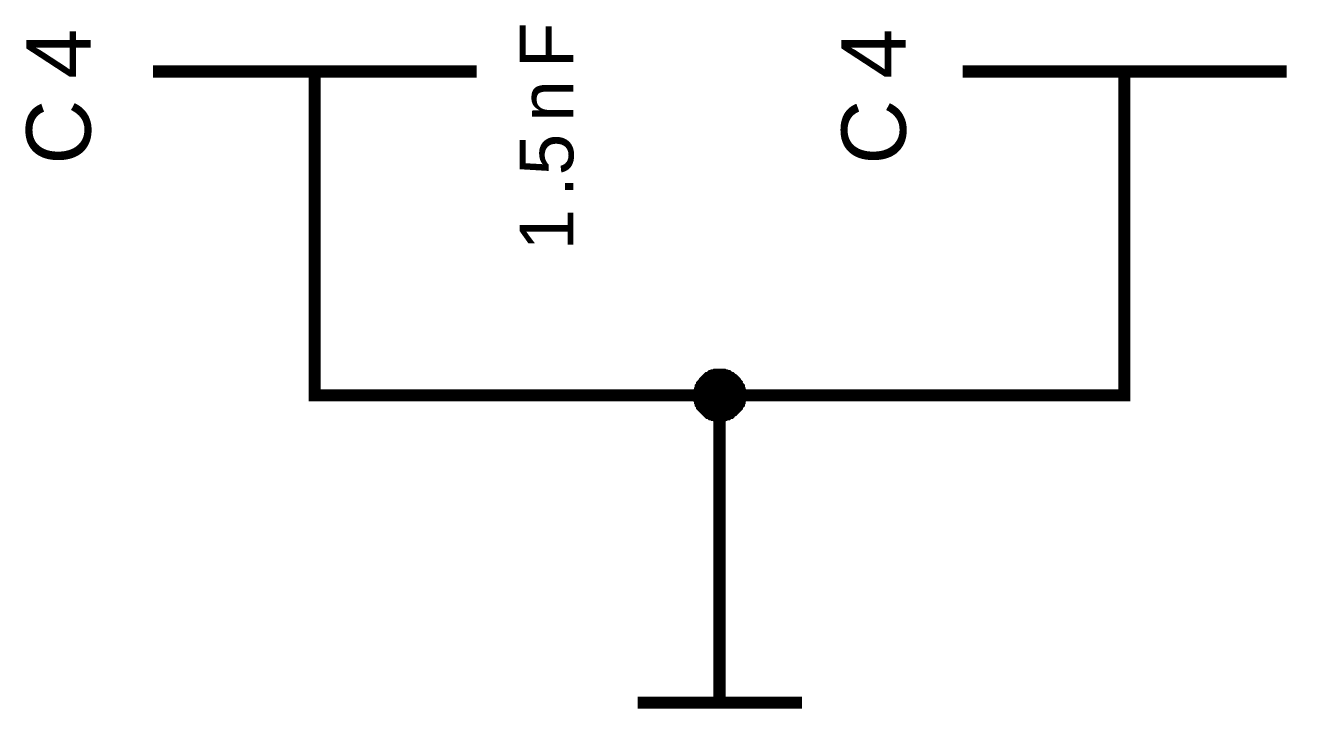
# Model space of a CAD drawing. Header units: millimetres. Extents: x -2024 to 917, y -725 to 13.
# Drawn here: x -1648.69 to -1617.4, y -504.41 to -487.54 of the extents above; entities that cross this region are included whole.
import ezdxf

# ---------------------------------------------------------------- set-up
doc = ezdxf.new("R2010")
doc.units = ezdxf.units.MM
doc.styles.get("Standard").update_dxf_attribs({"font": 'arial.ttf'})

msp = doc.modelspace()

# ---------------------------------------------------------------- linework, layer by layer
at = {"color": 7}
for points, const_width in [([(-1645.541, -488.675), (-1637.547, -488.675)], 0.3), ([(-1641.552, -488.675), (-1641.552, -491.672)], 0.3), ([(-1625.547, -488.675), (-1617.553, -488.675)], 0.3), ([(-1621.558, -488.675), (-1621.558, -491.672)], 0.3), ([(-1641.552, -491.672), (-1641.552, -496.673), (-1631.555, -496.673), (-1621.558, -496.673), (-1621.558, -491.672)], 0.3), ([(-1632.052, -496.673), (-1632.052, -496.64), (-1632.052, -496.624), (-1632.052, -496.59), (-1632.035, -496.574), (-1632.035, -496.541), (-1632.035, -496.524), (-1632.019, -496.491), (-1632.019, -496.474), (-1632.002, -496.458), (-1631.986, -496.425), (-1631.986, -496.408), (-1631.969, -496.392), (-1631.952, -496.375), (-1631.936, -496.342), (-1631.919, -496.325), (-1631.903, -496.309), (-1631.886, -496.292), (-1631.87, -496.276), (-1631.853, -496.259), (-1631.837, -496.243), (-1631.82, -496.243), (-1631.787, -496.226), (-1631.77, -496.21), (-1631.754, -496.193), (-1631.721, -496.193), (-1631.704, -496.176), (-1631.688, -496.176), (-1631.654, -496.176), (-1631.638, -496.16), (-1631.605, -496.16), (-1631.588, -496.16), (-1631.555, -496.16)], 0.3), ([(-1632.052, -496.673), (-1632.052, -496.64), (-1632.052, -496.624), (-1632.052, -496.59), (-1632.035, -496.574), (-1632.035, -496.541), (-1632.035, -496.524), (-1632.019, -496.491), (-1632.019, -496.474), (-1632.002, -496.458), (-1631.986, -496.425), (-1631.986, -496.408), (-1631.969, -496.392), (-1631.952, -496.375), (-1631.936, -496.342), (-1631.919, -496.325), (-1631.903, -496.309), (-1631.886, -496.292), (-1631.87, -496.276), (-1631.853, -496.259), (-1631.837, -496.243), (-1631.82, -496.243), (-1631.787, -496.226), (-1631.77, -496.21), (-1631.754, -496.193), (-1631.721, -496.193), (-1631.704, -496.176), (-1631.688, -496.176), (-1631.654, -496.176), (-1631.638, -496.16), (-1631.605, -496.16), (-1631.588, -496.16), (-1631.555, -496.16)], 0.3), ([(-1632.052, -496.673), (-1632.052, -496.64), (-1632.052, -496.624), (-1632.052, -496.59), (-1632.035, -496.574), (-1632.035, -496.541), (-1632.035, -496.524), (-1632.019, -496.491), (-1632.019, -496.474), (-1632.002, -496.458), (-1631.986, -496.425), (-1631.986, -496.408), (-1631.969, -496.392), (-1631.952, -496.375), (-1631.936, -496.342), (-1631.919, -496.325), (-1631.903, -496.309), (-1631.886, -496.292), (-1631.87, -496.276), (-1631.853, -496.259), (-1631.837, -496.243), (-1631.82, -496.243), (-1631.787, -496.226), (-1631.77, -496.21), (-1631.754, -496.193), (-1631.721, -496.193), (-1631.704, -496.176), (-1631.688, -496.176), (-1631.654, -496.176), (-1631.638, -496.16), (-1631.605, -496.16), (-1631.588, -496.16), (-1631.555, -496.16)], 0.3), ([(-1632.052, -496.673), (-1632.052, -496.64), (-1632.052, -496.624), (-1632.052, -496.59), (-1632.035, -496.574), (-1632.035, -496.541), (-1632.035, -496.524), (-1632.019, -496.491), (-1632.019, -496.474), (-1632.002, -496.458), (-1631.986, -496.425), (-1631.986, -496.408), (-1631.969, -496.392), (-1631.952, -496.375), (-1631.936, -496.342), (-1631.919, -496.325), (-1631.903, -496.309), (-1631.886, -496.292), (-1631.87, -496.276), (-1631.853, -496.259), (-1631.837, -496.243), (-1631.82, -496.243), (-1631.787, -496.226), (-1631.77, -496.21), (-1631.754, -496.193), (-1631.721, -496.193), (-1631.704, -496.176), (-1631.688, -496.176), (-1631.654, -496.176), (-1631.638, -496.16), (-1631.605, -496.16), (-1631.588, -496.16), (-1631.555, -496.16)], 0.3), ([(-1632.052, -496.673), (-1632.052, -496.64), (-1632.052, -496.624), (-1632.052, -496.59), (-1632.035, -496.574), (-1632.035, -496.541), (-1632.035, -496.524), (-1632.019, -496.491), (-1632.019, -496.474), (-1632.002, -496.458), (-1631.986, -496.425), (-1631.986, -496.408), (-1631.969, -496.392), (-1631.952, -496.375), (-1631.936, -496.342), (-1631.919, -496.325), (-1631.903, -496.309), (-1631.886, -496.292), (-1631.87, -496.276), (-1631.853, -496.259), (-1631.837, -496.243), (-1631.82, -496.243), (-1631.787, -496.226), (-1631.77, -496.21), (-1631.754, -496.193), (-1631.721, -496.193), (-1631.704, -496.176), (-1631.688, -496.176), (-1631.654, -496.176), (-1631.638, -496.16), (-1631.605, -496.16), (-1631.588, -496.16), (-1631.555, -496.16)], 0.0991), ([(-1632.052, -496.673), (-1632.052, -496.64), (-1632.052, -496.624), (-1632.052, -496.59), (-1632.035, -496.574), (-1632.035, -496.541), (-1632.035, -496.524), (-1632.019, -496.491), (-1632.019, -496.474), (-1632.002, -496.458), (-1631.986, -496.425), (-1631.986, -496.408), (-1631.969, -496.392), (-1631.952, -496.375), (-1631.936, -496.342), (-1631.919, -496.325), (-1631.903, -496.309), (-1631.886, -496.292), (-1631.87, -496.276), (-1631.853, -496.259), (-1631.837, -496.243), (-1631.82, -496.243), (-1631.787, -496.226), (-1631.77, -496.21), (-1631.754, -496.193), (-1631.721, -496.193), (-1631.704, -496.176), (-1631.688, -496.176), (-1631.654, -496.176), (-1631.638, -496.16), (-1631.605, -496.16), (-1631.588, -496.16), (-1631.555, -496.16)], 0.0991), ([(-1632.052, -496.673), (-1632.052, -496.64), (-1632.052, -496.624), (-1632.052, -496.59), (-1632.035, -496.574), (-1632.035, -496.541), (-1632.035, -496.524), (-1632.019, -496.491), (-1632.019, -496.474), (-1632.002, -496.458), (-1631.986, -496.425), (-1631.986, -496.408), (-1631.969, -496.392), (-1631.952, -496.375), (-1631.936, -496.342), (-1631.919, -496.325), (-1631.903, -496.309), (-1631.886, -496.292), (-1631.87, -496.276), (-1631.853, -496.259), (-1631.837, -496.243), (-1631.82, -496.243), (-1631.787, -496.226), (-1631.77, -496.21), (-1631.754, -496.193), (-1631.721, -496.193), (-1631.704, -496.176), (-1631.688, -496.176), (-1631.654, -496.176), (-1631.638, -496.16), (-1631.605, -496.16), (-1631.588, -496.16), (-1631.555, -496.16)], 0.0991), ([(-1632.052, -496.673), (-1632.052, -496.64), (-1632.052, -496.624), (-1632.052, -496.59), (-1632.035, -496.574), (-1632.035, -496.541), (-1632.035, -496.524), (-1632.019, -496.491), (-1632.019, -496.474), (-1632.002, -496.458), (-1631.986, -496.425), (-1631.986, -496.408), (-1631.969, -496.392), (-1631.952, -496.375), (-1631.936, -496.342), (-1631.919, -496.325), (-1631.903, -496.309), (-1631.886, -496.292), (-1631.87, -496.276), (-1631.853, -496.259), (-1631.837, -496.243), (-1631.82, -496.243), (-1631.787, -496.226), (-1631.77, -496.21), (-1631.754, -496.193), (-1631.721, -496.193), (-1631.704, -496.176), (-1631.688, -496.176), (-1631.654, -496.176), (-1631.638, -496.16), (-1631.605, -496.16), (-1631.588, -496.16), (-1631.555, -496.16)], 0.0991), ([(-1631.555, -496.16), (-1631.555, -496.16)], 0.3), ([(-1631.555, -496.16), (-1631.522, -496.16), (-1631.506, -496.16), (-1631.472, -496.16), (-1631.456, -496.176), (-1631.423, -496.176), (-1631.406, -496.176), (-1631.373, -496.193), (-1631.357, -496.193), (-1631.34, -496.21), (-1631.307, -496.226), (-1631.29, -496.243), (-1631.274, -496.243), (-1631.257, -496.259), (-1631.224, -496.276), (-1631.208, -496.292), (-1631.191, -496.309), (-1631.175, -496.325), (-1631.158, -496.342), (-1631.141, -496.375), (-1631.125, -496.392), (-1631.125, -496.408), (-1631.108, -496.425), (-1631.092, -496.458), (-1631.075, -496.474), (-1631.075, -496.491), (-1631.059, -496.524), (-1631.059, -496.541), (-1631.059, -496.574), (-1631.042, -496.59), (-1631.042, -496.624), (-1631.042, -496.64), (-1631.042, -496.673)], 0.3), ([(-1631.555, -496.16), (-1631.555, -496.16)], 0.3), ([(-1631.555, -496.16), (-1631.522, -496.16), (-1631.506, -496.16), (-1631.472, -496.16), (-1631.456, -496.176), (-1631.423, -496.176), (-1631.406, -496.176), (-1631.373, -496.193), (-1631.357, -496.193), (-1631.34, -496.21), (-1631.307, -496.226), (-1631.29, -496.243), (-1631.274, -496.243), (-1631.257, -496.259), (-1631.224, -496.276), (-1631.208, -496.292), (-1631.191, -496.309), (-1631.175, -496.325), (-1631.158, -496.342), (-1631.141, -496.375), (-1631.125, -496.392), (-1631.125, -496.408), (-1631.108, -496.425), (-1631.092, -496.458), (-1631.075, -496.474), (-1631.075, -496.491), (-1631.059, -496.524), (-1631.059, -496.541), (-1631.059, -496.574), (-1631.042, -496.59), (-1631.042, -496.624), (-1631.042, -496.64), (-1631.042, -496.673)], 0.3), ([(-1631.555, -496.16), (-1631.555, -496.16)], 0.3), ([(-1631.555, -496.16), (-1631.522, -496.16), (-1631.506, -496.16), (-1631.472, -496.16), (-1631.456, -496.176), (-1631.423, -496.176), (-1631.406, -496.176), (-1631.373, -496.193), (-1631.357, -496.193), (-1631.34, -496.21), (-1631.307, -496.226), (-1631.29, -496.243), (-1631.274, -496.243), (-1631.257, -496.259), (-1631.224, -496.276), (-1631.208, -496.292), (-1631.191, -496.309), (-1631.175, -496.325), (-1631.158, -496.342), (-1631.141, -496.375), (-1631.125, -496.392), (-1631.125, -496.408), (-1631.108, -496.425), (-1631.092, -496.458), (-1631.075, -496.474), (-1631.075, -496.491), (-1631.059, -496.524), (-1631.059, -496.541), (-1631.059, -496.574), (-1631.042, -496.59), (-1631.042, -496.624), (-1631.042, -496.64), (-1631.042, -496.673)], 0.3), ([(-1631.555, -496.16), (-1631.555, -496.16)], 0.3), ([(-1631.555, -496.16), (-1631.522, -496.16), (-1631.506, -496.16), (-1631.472, -496.16), (-1631.456, -496.176), (-1631.423, -496.176), (-1631.406, -496.176), (-1631.373, -496.193), (-1631.357, -496.193), (-1631.34, -496.21), (-1631.307, -496.226), (-1631.29, -496.243), (-1631.274, -496.243), (-1631.257, -496.259), (-1631.224, -496.276), (-1631.208, -496.292), (-1631.191, -496.309), (-1631.175, -496.325), (-1631.158, -496.342), (-1631.141, -496.375), (-1631.125, -496.392), (-1631.125, -496.408), (-1631.108, -496.425), (-1631.092, -496.458), (-1631.075, -496.474), (-1631.075, -496.491), (-1631.059, -496.524), (-1631.059, -496.541), (-1631.059, -496.574), (-1631.042, -496.59), (-1631.042, -496.624), (-1631.042, -496.64), (-1631.042, -496.673)], 0.3), ([(-1631.555, -496.16), (-1631.555, -496.16)], 0.0991), ([(-1631.555, -496.16), (-1631.522, -496.16), (-1631.506, -496.16), (-1631.472, -496.16), (-1631.456, -496.176), (-1631.423, -496.176), (-1631.406, -496.176), (-1631.373, -496.193), (-1631.357, -496.193), (-1631.34, -496.21), (-1631.307, -496.226), (-1631.29, -496.243), (-1631.274, -496.243), (-1631.257, -496.259), (-1631.224, -496.276), (-1631.208, -496.292), (-1631.191, -496.309), (-1631.175, -496.325), (-1631.158, -496.342), (-1631.141, -496.375), (-1631.125, -496.392), (-1631.125, -496.408), (-1631.108, -496.425), (-1631.092, -496.458), (-1631.075, -496.474), (-1631.075, -496.491), (-1631.059, -496.524), (-1631.059, -496.541), (-1631.059, -496.574), (-1631.042, -496.59), (-1631.042, -496.624), (-1631.042, -496.64), (-1631.042, -496.673)], 0.0991), ([(-1631.555, -496.16), (-1631.555, -496.16)], 0.0991), ([(-1631.555, -496.16), (-1631.522, -496.16), (-1631.506, -496.16), (-1631.472, -496.16), (-1631.456, -496.176), (-1631.423, -496.176), (-1631.406, -496.176), (-1631.373, -496.193), (-1631.357, -496.193), (-1631.34, -496.21), (-1631.307, -496.226), (-1631.29, -496.243), (-1631.274, -496.243), (-1631.257, -496.259), (-1631.224, -496.276), (-1631.208, -496.292), (-1631.191, -496.309), (-1631.175, -496.325), (-1631.158, -496.342), (-1631.141, -496.375), (-1631.125, -496.392), (-1631.125, -496.408), (-1631.108, -496.425), (-1631.092, -496.458), (-1631.075, -496.474), (-1631.075, -496.491), (-1631.059, -496.524), (-1631.059, -496.541), (-1631.059, -496.574), (-1631.042, -496.59), (-1631.042, -496.624), (-1631.042, -496.64), (-1631.042, -496.673)], 0.0991), ([(-1631.555, -496.16), (-1631.555, -496.16)], 0.0991), ([(-1631.555, -496.16), (-1631.522, -496.16), (-1631.506, -496.16), (-1631.472, -496.16), (-1631.456, -496.176), (-1631.423, -496.176), (-1631.406, -496.176), (-1631.373, -496.193), (-1631.357, -496.193), (-1631.34, -496.21), (-1631.307, -496.226), (-1631.29, -496.243), (-1631.274, -496.243), (-1631.257, -496.259), (-1631.224, -496.276), (-1631.208, -496.292), (-1631.191, -496.309), (-1631.175, -496.325), (-1631.158, -496.342), (-1631.141, -496.375), (-1631.125, -496.392), (-1631.125, -496.408), (-1631.108, -496.425), (-1631.092, -496.458), (-1631.075, -496.474), (-1631.075, -496.491), (-1631.059, -496.524), (-1631.059, -496.541), (-1631.059, -496.574), (-1631.042, -496.59), (-1631.042, -496.624), (-1631.042, -496.64), (-1631.042, -496.673)], 0.0991), ([(-1631.555, -496.16), (-1631.555, -496.16)], 0.0991), ([(-1631.555, -496.16), (-1631.522, -496.16), (-1631.506, -496.16), (-1631.472, -496.16), (-1631.456, -496.176), (-1631.423, -496.176), (-1631.406, -496.176), (-1631.373, -496.193), (-1631.357, -496.193), (-1631.34, -496.21), (-1631.307, -496.226), (-1631.29, -496.243), (-1631.274, -496.243), (-1631.257, -496.259), (-1631.224, -496.276), (-1631.208, -496.292), (-1631.191, -496.309), (-1631.175, -496.325), (-1631.158, -496.342), (-1631.141, -496.375), (-1631.125, -496.392), (-1631.125, -496.408), (-1631.108, -496.425), (-1631.092, -496.458), (-1631.075, -496.474), (-1631.075, -496.491), (-1631.059, -496.524), (-1631.059, -496.541), (-1631.059, -496.574), (-1631.042, -496.59), (-1631.042, -496.624), (-1631.042, -496.64), (-1631.042, -496.673)], 0.0991), ([(-1631.555, -497.17), (-1631.588, -497.17), (-1631.605, -497.17), (-1631.638, -497.17), (-1631.654, -497.153), (-1631.688, -497.153), (-1631.704, -497.153), (-1631.721, -497.137), (-1631.754, -497.137), (-1631.77, -497.12), (-1631.787, -497.104), (-1631.82, -497.104), (-1631.837, -497.087), (-1631.853, -497.071), (-1631.87, -497.054), (-1631.886, -497.037), (-1631.903, -497.021), (-1631.919, -497.004), (-1631.936, -496.988), (-1631.952, -496.971), (-1631.969, -496.955), (-1631.986, -496.938), (-1631.986, -496.905), (-1632.002, -496.888), (-1632.019, -496.872), (-1632.019, -496.839), (-1632.035, -496.822), (-1632.035, -496.806), (-1632.035, -496.773), (-1632.052, -496.756), (-1632.052, -496.723), (-1632.052, -496.706), (-1632.052, -496.673)], 0.3), ([(-1632.052, -496.673), (-1632.052, -496.673)], 0.3), ([(-1631.555, -497.17), (-1631.588, -497.17), (-1631.605, -497.17), (-1631.638, -497.17), (-1631.654, -497.153), (-1631.688, -497.153), (-1631.704, -497.153), (-1631.721, -497.137), (-1631.754, -497.137), (-1631.77, -497.12), (-1631.787, -497.104), (-1631.82, -497.104), (-1631.837, -497.087), (-1631.853, -497.071), (-1631.87, -497.054), (-1631.886, -497.037), (-1631.903, -497.021), (-1631.919, -497.004), (-1631.936, -496.988), (-1631.952, -496.971), (-1631.969, -496.955), (-1631.986, -496.938), (-1631.986, -496.905), (-1632.002, -496.888), (-1632.019, -496.872), (-1632.019, -496.839), (-1632.035, -496.822), (-1632.035, -496.806), (-1632.035, -496.773), (-1632.052, -496.756), (-1632.052, -496.723), (-1632.052, -496.706), (-1632.052, -496.673)], 0.3), ([(-1632.052, -496.673), (-1632.052, -496.673)], 0.3), ([(-1631.555, -497.17), (-1631.588, -497.17), (-1631.605, -497.17), (-1631.638, -497.17), (-1631.654, -497.153), (-1631.688, -497.153), (-1631.704, -497.153), (-1631.721, -497.137), (-1631.754, -497.137), (-1631.77, -497.12), (-1631.787, -497.104), (-1631.82, -497.104), (-1631.837, -497.087), (-1631.853, -497.071), (-1631.87, -497.054), (-1631.886, -497.037), (-1631.903, -497.021), (-1631.919, -497.004), (-1631.936, -496.988), (-1631.952, -496.971), (-1631.969, -496.955), (-1631.986, -496.938), (-1631.986, -496.905), (-1632.002, -496.888), (-1632.019, -496.872), (-1632.019, -496.839), (-1632.035, -496.822), (-1632.035, -496.806), (-1632.035, -496.773), (-1632.052, -496.756), (-1632.052, -496.723), (-1632.052, -496.706), (-1632.052, -496.673)], 0.3), ([(-1632.052, -496.673), (-1632.052, -496.673)], 0.3), ([(-1631.555, -497.17), (-1631.588, -497.17), (-1631.605, -497.17), (-1631.638, -497.17), (-1631.654, -497.153), (-1631.688, -497.153), (-1631.704, -497.153), (-1631.721, -497.137), (-1631.754, -497.137), (-1631.77, -497.12), (-1631.787, -497.104), (-1631.82, -497.104), (-1631.837, -497.087), (-1631.853, -497.071), (-1631.87, -497.054), (-1631.886, -497.037), (-1631.903, -497.021), (-1631.919, -497.004), (-1631.936, -496.988), (-1631.952, -496.971), (-1631.969, -496.955), (-1631.986, -496.938), (-1631.986, -496.905), (-1632.002, -496.888), (-1632.019, -496.872), (-1632.019, -496.839), (-1632.035, -496.822), (-1632.035, -496.806), (-1632.035, -496.773), (-1632.052, -496.756), (-1632.052, -496.723), (-1632.052, -496.706), (-1632.052, -496.673)], 0.3), ([(-1632.052, -496.673), (-1632.052, -496.673)], 0.3), ([(-1631.042, -496.673), (-1631.042, -496.706), (-1631.042, -496.723), (-1631.042, -496.756), (-1631.059, -496.773), (-1631.059, -496.806), (-1631.059, -496.822), (-1631.075, -496.839), (-1631.075, -496.872), (-1631.092, -496.888), (-1631.108, -496.905), (-1631.125, -496.938), (-1631.125, -496.955), (-1631.141, -496.971), (-1631.158, -496.988), (-1631.175, -497.004), (-1631.191, -497.021), (-1631.208, -497.037), (-1631.224, -497.054), (-1631.257, -497.071), (-1631.274, -497.087), (-1631.29, -497.104), (-1631.307, -497.104), (-1631.34, -497.12), (-1631.357, -497.137), (-1631.373, -497.137), (-1631.406, -497.153), (-1631.423, -497.153), (-1631.456, -497.153), (-1631.472, -497.17), (-1631.506, -497.17), (-1631.522, -497.17), (-1631.555, -497.17)], 0.3), ([(-1631.555, -499.174), (-1631.555, -496.673)], 0.3), ([(-1631.042, -496.673), (-1631.042, -496.706), (-1631.042, -496.723), (-1631.042, -496.756), (-1631.059, -496.773), (-1631.059, -496.806), (-1631.059, -496.822), (-1631.075, -496.839), (-1631.075, -496.872), (-1631.092, -496.888), (-1631.108, -496.905), (-1631.125, -496.938), (-1631.125, -496.955), (-1631.141, -496.971), (-1631.158, -496.988), (-1631.175, -497.004), (-1631.191, -497.021), (-1631.208, -497.037), (-1631.224, -497.054), (-1631.257, -497.071), (-1631.274, -497.087), (-1631.29, -497.104), (-1631.307, -497.104), (-1631.34, -497.12), (-1631.357, -497.137), (-1631.373, -497.137), (-1631.406, -497.153), (-1631.423, -497.153), (-1631.456, -497.153), (-1631.472, -497.17), (-1631.506, -497.17), (-1631.522, -497.17), (-1631.555, -497.17)], 0.3), ([(-1631.042, -496.673), (-1631.042, -496.706), (-1631.042, -496.723), (-1631.042, -496.756), (-1631.059, -496.773), (-1631.059, -496.806), (-1631.059, -496.822), (-1631.075, -496.839), (-1631.075, -496.872), (-1631.092, -496.888), (-1631.108, -496.905), (-1631.125, -496.938), (-1631.125, -496.955), (-1631.141, -496.971), (-1631.158, -496.988), (-1631.175, -497.004), (-1631.191, -497.021), (-1631.208, -497.037), (-1631.224, -497.054), (-1631.257, -497.071), (-1631.274, -497.087), (-1631.29, -497.104), (-1631.307, -497.104), (-1631.34, -497.12), (-1631.357, -497.137), (-1631.373, -497.137), (-1631.406, -497.153), (-1631.423, -497.153), (-1631.456, -497.153), (-1631.472, -497.17), (-1631.506, -497.17), (-1631.522, -497.17), (-1631.555, -497.17)], 0.3), ([(-1631.042, -496.673), (-1631.042, -496.706), (-1631.042, -496.723), (-1631.042, -496.756), (-1631.059, -496.773), (-1631.059, -496.806), (-1631.059, -496.822), (-1631.075, -496.839), (-1631.075, -496.872), (-1631.092, -496.888), (-1631.108, -496.905), (-1631.125, -496.938), (-1631.125, -496.955), (-1631.141, -496.971), (-1631.158, -496.988), (-1631.175, -497.004), (-1631.191, -497.021), (-1631.208, -497.037), (-1631.224, -497.054), (-1631.257, -497.071), (-1631.274, -497.087), (-1631.29, -497.104), (-1631.307, -497.104), (-1631.34, -497.12), (-1631.357, -497.137), (-1631.373, -497.137), (-1631.406, -497.153), (-1631.423, -497.153), (-1631.456, -497.153), (-1631.472, -497.17), (-1631.506, -497.17), (-1631.522, -497.17), (-1631.555, -497.17)], 0.3), ([(-1631.042, -496.673), (-1631.042, -496.673), (-1631.042, -496.673), (-1631.042, -496.673), (-1631.042, -496.673), (-1631.042, -496.673), (-1631.042, -496.673), (-1631.042, -496.673), (-1631.042, -496.673), (-1631.042, -496.673), (-1631.042, -496.673), (-1631.042, -496.673), (-1631.042, -496.673), (-1631.042, -496.673), (-1631.042, -496.673), (-1631.042, -496.673), (-1631.042, -496.673), (-1631.042, -496.673), (-1631.042, -496.673), (-1631.042, -496.673), (-1631.042, -496.673), (-1631.042, -496.673), (-1631.042, -496.673), (-1631.042, -496.673), (-1631.042, -496.673), (-1631.042, -496.673), (-1631.042, -496.673), (-1631.042, -496.673), (-1631.042, -496.673), (-1631.042, -496.673), (-1631.042, -496.673), (-1631.042, -496.673), (-1631.042, -496.673)], 0.3), ([(-1631.042, -496.673), (-1631.042, -496.673)], 0.3), ([(-1631.042, -496.673), (-1631.042, -496.673), (-1631.042, -496.673), (-1631.042, -496.673), (-1631.042, -496.673), (-1631.042, -496.673), (-1631.042, -496.673), (-1631.042, -496.673), (-1631.042, -496.673), (-1631.042, -496.673), (-1631.042, -496.673), (-1631.042, -496.673), (-1631.042, -496.673), (-1631.042, -496.673), (-1631.042, -496.673), (-1631.042, -496.673), (-1631.042, -496.673), (-1631.042, -496.673), (-1631.042, -496.673), (-1631.042, -496.673), (-1631.042, -496.673), (-1631.042, -496.673), (-1631.042, -496.673), (-1631.042, -496.673), (-1631.042, -496.673), (-1631.042, -496.673), (-1631.042, -496.673), (-1631.042, -496.673), (-1631.042, -496.673), (-1631.042, -496.673), (-1631.042, -496.673), (-1631.042, -496.673), (-1631.042, -496.673)], 0.3), ([(-1631.042, -496.673), (-1631.042, -496.673)], 0.3), ([(-1631.042, -496.673), (-1631.042, -496.673), (-1631.042, -496.673), (-1631.042, -496.673), (-1631.042, -496.673), (-1631.042, -496.673), (-1631.042, -496.673), (-1631.042, -496.673), (-1631.042, -496.673), (-1631.042, -496.673), (-1631.042, -496.673), (-1631.042, -496.673), (-1631.042, -496.673), (-1631.042, -496.673), (-1631.042, -496.673), (-1631.042, -496.673), (-1631.042, -496.673), (-1631.042, -496.673), (-1631.042, -496.673), (-1631.042, -496.673), (-1631.042, -496.673), (-1631.042, -496.673), (-1631.042, -496.673), (-1631.042, -496.673), (-1631.042, -496.673), (-1631.042, -496.673), (-1631.042, -496.673), (-1631.042, -496.673), (-1631.042, -496.673), (-1631.042, -496.673), (-1631.042, -496.673), (-1631.042, -496.673), (-1631.042, -496.673)], 0.3), ([(-1631.042, -496.673), (-1631.042, -496.673)], 0.3), ([(-1631.042, -496.673), (-1631.042, -496.673), (-1631.042, -496.673), (-1631.042, -496.673), (-1631.042, -496.673), (-1631.042, -496.673), (-1631.042, -496.673), (-1631.042, -496.673), (-1631.042, -496.673), (-1631.042, -496.673), (-1631.042, -496.673), (-1631.042, -496.673), (-1631.042, -496.673), (-1631.042, -496.673), (-1631.042, -496.673), (-1631.042, -496.673), (-1631.042, -496.673), (-1631.042, -496.673), (-1631.042, -496.673), (-1631.042, -496.673), (-1631.042, -496.673), (-1631.042, -496.673), (-1631.042, -496.673), (-1631.042, -496.673), (-1631.042, -496.673), (-1631.042, -496.673), (-1631.042, -496.673), (-1631.042, -496.673), (-1631.042, -496.673), (-1631.042, -496.673), (-1631.042, -496.673), (-1631.042, -496.673), (-1631.042, -496.673)], 0.3), ([(-1631.042, -496.673), (-1631.042, -496.673)], 0.3), ([(-1631.555, -497.17), (-1631.588, -497.17), (-1631.605, -497.17), (-1631.638, -497.17), (-1631.654, -497.153), (-1631.688, -497.153), (-1631.704, -497.153), (-1631.721, -497.137), (-1631.754, -497.137), (-1631.77, -497.12), (-1631.787, -497.104), (-1631.82, -497.104), (-1631.837, -497.087), (-1631.853, -497.071), (-1631.87, -497.054), (-1631.886, -497.037), (-1631.903, -497.021), (-1631.919, -497.004), (-1631.936, -496.988), (-1631.952, -496.971), (-1631.969, -496.955), (-1631.986, -496.938), (-1631.986, -496.905), (-1632.002, -496.888), (-1632.019, -496.872), (-1632.019, -496.839), (-1632.035, -496.822), (-1632.035, -496.806), (-1632.035, -496.773), (-1632.052, -496.756), (-1632.052, -496.723), (-1632.052, -496.706), (-1632.052, -496.673)], 0.0991), ([(-1632.052, -496.673), (-1632.052, -496.673)], 0.0991), ([(-1631.555, -497.17), (-1631.588, -497.17), (-1631.605, -497.17), (-1631.638, -497.17), (-1631.654, -497.153), (-1631.688, -497.153), (-1631.704, -497.153), (-1631.721, -497.137), (-1631.754, -497.137), (-1631.77, -497.12), (-1631.787, -497.104), (-1631.82, -497.104), (-1631.837, -497.087), (-1631.853, -497.071), (-1631.87, -497.054), (-1631.886, -497.037), (-1631.903, -497.021), (-1631.919, -497.004), (-1631.936, -496.988), (-1631.952, -496.971), (-1631.969, -496.955), (-1631.986, -496.938), (-1631.986, -496.905), (-1632.002, -496.888), (-1632.019, -496.872), (-1632.019, -496.839), (-1632.035, -496.822), (-1632.035, -496.806), (-1632.035, -496.773), (-1632.052, -496.756), (-1632.052, -496.723), (-1632.052, -496.706), (-1632.052, -496.673)], 0.0991), ([(-1632.052, -496.673), (-1632.052, -496.673)], 0.0991), ([(-1631.555, -497.17), (-1631.588, -497.17), (-1631.605, -497.17), (-1631.638, -497.17), (-1631.654, -497.153), (-1631.688, -497.153), (-1631.704, -497.153), (-1631.721, -497.137), (-1631.754, -497.137), (-1631.77, -497.12), (-1631.787, -497.104), (-1631.82, -497.104), (-1631.837, -497.087), (-1631.853, -497.071), (-1631.87, -497.054), (-1631.886, -497.037), (-1631.903, -497.021), (-1631.919, -497.004), (-1631.936, -496.988), (-1631.952, -496.971), (-1631.969, -496.955), (-1631.986, -496.938), (-1631.986, -496.905), (-1632.002, -496.888), (-1632.019, -496.872), (-1632.019, -496.839), (-1632.035, -496.822), (-1632.035, -496.806), (-1632.035, -496.773), (-1632.052, -496.756), (-1632.052, -496.723), (-1632.052, -496.706), (-1632.052, -496.673)], 0.0991), ([(-1632.052, -496.673), (-1632.052, -496.673)], 0.0991), ([(-1631.555, -497.17), (-1631.588, -497.17), (-1631.605, -497.17), (-1631.638, -497.17), (-1631.654, -497.153), (-1631.688, -497.153), (-1631.704, -497.153), (-1631.721, -497.137), (-1631.754, -497.137), (-1631.77, -497.12), (-1631.787, -497.104), (-1631.82, -497.104), (-1631.837, -497.087), (-1631.853, -497.071), (-1631.87, -497.054), (-1631.886, -497.037), (-1631.903, -497.021), (-1631.919, -497.004), (-1631.936, -496.988), (-1631.952, -496.971), (-1631.969, -496.955), (-1631.986, -496.938), (-1631.986, -496.905), (-1632.002, -496.888), (-1632.019, -496.872), (-1632.019, -496.839), (-1632.035, -496.822), (-1632.035, -496.806), (-1632.035, -496.773), (-1632.052, -496.756), (-1632.052, -496.723), (-1632.052, -496.706), (-1632.052, -496.673)], 0.0991), ([(-1632.052, -496.673), (-1632.052, -496.673)], 0.0991), ([(-1631.042, -496.673), (-1631.042, -496.706), (-1631.042, -496.723), (-1631.042, -496.756), (-1631.059, -496.773), (-1631.059, -496.806), (-1631.059, -496.822), (-1631.075, -496.839), (-1631.075, -496.872), (-1631.092, -496.888), (-1631.108, -496.905), (-1631.125, -496.938), (-1631.125, -496.955), (-1631.141, -496.971), (-1631.158, -496.988), (-1631.175, -497.004), (-1631.191, -497.021), (-1631.208, -497.037), (-1631.224, -497.054), (-1631.257, -497.071), (-1631.274, -497.087), (-1631.29, -497.104), (-1631.307, -497.104), (-1631.34, -497.12), (-1631.357, -497.137), (-1631.373, -497.137), (-1631.406, -497.153), (-1631.423, -497.153), (-1631.456, -497.153), (-1631.472, -497.17), (-1631.506, -497.17), (-1631.522, -497.17), (-1631.555, -497.17)], 0.0991), ([(-1631.042, -496.673), (-1631.042, -496.706), (-1631.042, -496.723), (-1631.042, -496.756), (-1631.059, -496.773), (-1631.059, -496.806), (-1631.059, -496.822), (-1631.075, -496.839), (-1631.075, -496.872), (-1631.092, -496.888), (-1631.108, -496.905), (-1631.125, -496.938), (-1631.125, -496.955), (-1631.141, -496.971), (-1631.158, -496.988), (-1631.175, -497.004), (-1631.191, -497.021), (-1631.208, -497.037), (-1631.224, -497.054), (-1631.257, -497.071), (-1631.274, -497.087), (-1631.29, -497.104), (-1631.307, -497.104), (-1631.34, -497.12), (-1631.357, -497.137), (-1631.373, -497.137), (-1631.406, -497.153), (-1631.423, -497.153), (-1631.456, -497.153), (-1631.472, -497.17), (-1631.506, -497.17), (-1631.522, -497.17), (-1631.555, -497.17)], 0.0991), ([(-1631.042, -496.673), (-1631.042, -496.706), (-1631.042, -496.723), (-1631.042, -496.756), (-1631.059, -496.773), (-1631.059, -496.806), (-1631.059, -496.822), (-1631.075, -496.839), (-1631.075, -496.872), (-1631.092, -496.888), (-1631.108, -496.905), (-1631.125, -496.938), (-1631.125, -496.955), (-1631.141, -496.971), (-1631.158, -496.988), (-1631.175, -497.004), (-1631.191, -497.021), (-1631.208, -497.037), (-1631.224, -497.054), (-1631.257, -497.071), (-1631.274, -497.087), (-1631.29, -497.104), (-1631.307, -497.104), (-1631.34, -497.12), (-1631.357, -497.137), (-1631.373, -497.137), (-1631.406, -497.153), (-1631.423, -497.153), (-1631.456, -497.153), (-1631.472, -497.17), (-1631.506, -497.17), (-1631.522, -497.17), (-1631.555, -497.17)], 0.0991), ([(-1631.042, -496.673), (-1631.042, -496.706), (-1631.042, -496.723), (-1631.042, -496.756), (-1631.059, -496.773), (-1631.059, -496.806), (-1631.059, -496.822), (-1631.075, -496.839), (-1631.075, -496.872), (-1631.092, -496.888), (-1631.108, -496.905), (-1631.125, -496.938), (-1631.125, -496.955), (-1631.141, -496.971), (-1631.158, -496.988), (-1631.175, -497.004), (-1631.191, -497.021), (-1631.208, -497.037), (-1631.224, -497.054), (-1631.257, -497.071), (-1631.274, -497.087), (-1631.29, -497.104), (-1631.307, -497.104), (-1631.34, -497.12), (-1631.357, -497.137), (-1631.373, -497.137), (-1631.406, -497.153), (-1631.423, -497.153), (-1631.456, -497.153), (-1631.472, -497.17), (-1631.506, -497.17), (-1631.522, -497.17), (-1631.555, -497.17)], 0.0991), ([(-1631.042, -496.673), (-1631.042, -496.673), (-1631.042, -496.673), (-1631.042, -496.673), (-1631.042, -496.673), (-1631.042, -496.673), (-1631.042, -496.673), (-1631.042, -496.673), (-1631.042, -496.673), (-1631.042, -496.673), (-1631.042, -496.673), (-1631.042, -496.673), (-1631.042, -496.673), (-1631.042, -496.673), (-1631.042, -496.673), (-1631.042, -496.673), (-1631.042, -496.673), (-1631.042, -496.673), (-1631.042, -496.673), (-1631.042, -496.673), (-1631.042, -496.673), (-1631.042, -496.673), (-1631.042, -496.673), (-1631.042, -496.673), (-1631.042, -496.673), (-1631.042, -496.673), (-1631.042, -496.673), (-1631.042, -496.673), (-1631.042, -496.673), (-1631.042, -496.673), (-1631.042, -496.673), (-1631.042, -496.673), (-1631.042, -496.673)], 0.0991), ([(-1631.042, -496.673), (-1631.042, -496.673)], 0.0991), ([(-1631.042, -496.673), (-1631.042, -496.673), (-1631.042, -496.673), (-1631.042, -496.673), (-1631.042, -496.673), (-1631.042, -496.673), (-1631.042, -496.673), (-1631.042, -496.673), (-1631.042, -496.673), (-1631.042, -496.673), (-1631.042, -496.673), (-1631.042, -496.673), (-1631.042, -496.673), (-1631.042, -496.673), (-1631.042, -496.673), (-1631.042, -496.673), (-1631.042, -496.673), (-1631.042, -496.673), (-1631.042, -496.673), (-1631.042, -496.673), (-1631.042, -496.673), (-1631.042, -496.673), (-1631.042, -496.673), (-1631.042, -496.673), (-1631.042, -496.673), (-1631.042, -496.673), (-1631.042, -496.673), (-1631.042, -496.673), (-1631.042, -496.673), (-1631.042, -496.673), (-1631.042, -496.673), (-1631.042, -496.673), (-1631.042, -496.673)], 0.0991), ([(-1631.042, -496.673), (-1631.042, -496.673)], 0.0991), ([(-1631.042, -496.673), (-1631.042, -496.673), (-1631.042, -496.673), (-1631.042, -496.673), (-1631.042, -496.673), (-1631.042, -496.673), (-1631.042, -496.673), (-1631.042, -496.673), (-1631.042, -496.673), (-1631.042, -496.673), (-1631.042, -496.673), (-1631.042, -496.673), (-1631.042, -496.673), (-1631.042, -496.673), (-1631.042, -496.673), (-1631.042, -496.673), (-1631.042, -496.673), (-1631.042, -496.673), (-1631.042, -496.673), (-1631.042, -496.673), (-1631.042, -496.673), (-1631.042, -496.673), (-1631.042, -496.673), (-1631.042, -496.673), (-1631.042, -496.673), (-1631.042, -496.673), (-1631.042, -496.673), (-1631.042, -496.673), (-1631.042, -496.673), (-1631.042, -496.673), (-1631.042, -496.673), (-1631.042, -496.673), (-1631.042, -496.673)], 0.0991), ([(-1631.042, -496.673), (-1631.042, -496.673)], 0.0991), ([(-1631.042, -496.673), (-1631.042, -496.673), (-1631.042, -496.673), (-1631.042, -496.673), (-1631.042, -496.673), (-1631.042, -496.673), (-1631.042, -496.673), (-1631.042, -496.673), (-1631.042, -496.673), (-1631.042, -496.673), (-1631.042, -496.673), (-1631.042, -496.673), (-1631.042, -496.673), (-1631.042, -496.673), (-1631.042, -496.673), (-1631.042, -496.673), (-1631.042, -496.673), (-1631.042, -496.673), (-1631.042, -496.673), (-1631.042, -496.673), (-1631.042, -496.673), (-1631.042, -496.673), (-1631.042, -496.673), (-1631.042, -496.673), (-1631.042, -496.673), (-1631.042, -496.673), (-1631.042, -496.673), (-1631.042, -496.673), (-1631.042, -496.673), (-1631.042, -496.673), (-1631.042, -496.673), (-1631.042, -496.673), (-1631.042, -496.673)], 0.0991), ([(-1631.042, -496.673), (-1631.042, -496.673)], 0.0991), ([(-1631.555, -499.174), (-1631.555, -504.257)], 0.3), ([(-1633.574, -504.257), (-1629.519, -504.257)], 0.3)]:
    msp.add_lwpolyline(points, dxfattribs=dict(at, const_width=const_width))
at = {"color": 7, "const_width": 0.508}
msp.add_lwpolyline([(-1631.852, -496.662, 1), (-1631.344, -496.662, 1)], format="xyb", close=True, dxfattribs=at)

# ---------------------------------------------------------------- texts
at = {"color": 7}
for s, height, p in [('4', 1.59, (-1647.08, -488.857)), ('F', 1.325, (-1635.163, -488.592)), ('4', 1.59, (-1626.954, -488.857)), ('n', 1.325, (-1635.163, -489.917)), ('C', 1.59, (-1647.08, -490.977)), ('C', 1.59, (-1626.954, -490.977)), ('5', 1.325, (-1635.163, -491.242)), ('.', 1.325, (-1635.163, -491.772)), ('1', 1.325, (-1635.163, -493.096))]:
    msp.add_text(s, height=height, rotation=90, dxfattribs=at).set_placement(p)

doc.saveas('drawing.dxf')
